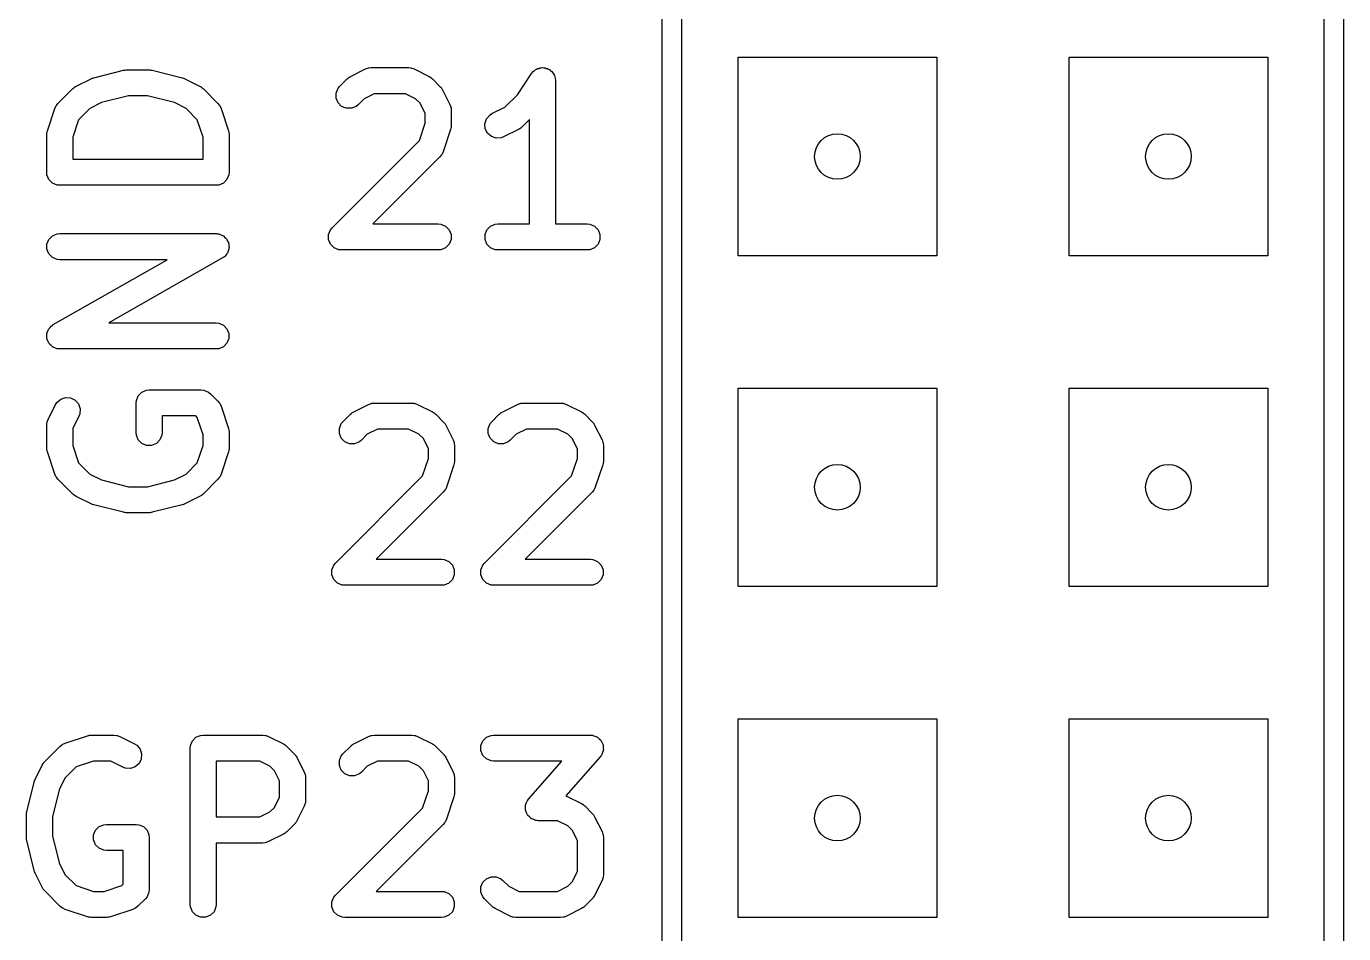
# Model space of a CAD drawing. Extents: x 0.28 to 2.12, y 0.23 to 2.15.
# Drawn here: x 1.7219 to 2.1199, y 1.4462 to 1.7204 of the extents above; entities that cross this region are included whole.
import ezdxf

# ---------------------------------------------------------------- set-up
doc = ezdxf.new("R2010")
doc.units = 0
doc.header["$MEASUREMENT"] = 0
doc.layers.add('BLACK', color=7, linetype='CONTINUOUS')

msp = doc.modelspace()

# ---------------------------------------------------------------- linework, layer by layer
at = {"layer": 'BLACK', "linetype": 'CONTINUOUS'}
for p, q in [((1.91398, 0.8311), (1.91398, 1.8311)), ((2.11988, 1.8311), (2.11988, 0.8311)), ((1.91988, 1.82815), (1.91988, 0.83406)), ((2.11398, 0.83406), (2.11398, 1.82815)), ((1.81983, 1.7053), (1.82433, 1.70755)), ((1.82433, 1.70755), (1.82505, 1.70782)), ((1.82505, 1.70782), (1.82519, 1.70783)), ((1.82519, 1.70783), (1.82532, 1.70789)), ((1.82532, 1.70789), (1.82609, 1.70796)), ((1.82609, 1.70796), (1.83734, 1.70796)), ((1.83734, 1.70796), (1.83811, 1.70789)), ((1.83811, 1.70789), (1.83824, 1.70783)), ((1.83824, 1.70783), (1.83838, 1.70782)), ((1.83838, 1.70782), (1.8391, 1.70755)), ((1.8391, 1.70755), (1.8436, 1.7053)), ((1.87565, 1.7073), (1.876, 1.70745)), ((1.876, 1.70745), (1.87632, 1.70766)), ((1.87632, 1.70766), (1.87671, 1.70774)), ((1.87671, 1.70774), (1.87707, 1.70789)), ((1.87707, 1.70789), (1.87745, 1.70789)), ((1.87745, 1.70789), (1.87783, 1.70796)), ((1.87783, 1.70796), (1.87821, 1.70789)), ((1.87821, 1.70789), (1.8786, 1.70789)), ((1.8786, 1.70789), (1.87896, 1.70774)), ((1.87896, 1.70774), (1.87934, 1.70766)), ((1.87934, 1.70766), (1.87966, 1.70745)), ((1.87966, 1.70745), (1.88002, 1.7073)), ((1.93693, 1.6511), (1.93693, 1.7111)), ((1.93693, 1.7111), (1.99693, 1.7111)), ((1.99693, 1.7111), (1.99693, 1.6511)), ((2.03693, 1.6511), (2.03693, 1.7111)), ((2.03693, 1.7111), (2.09693, 1.7111)), ((2.09693, 1.7111), (2.09693, 1.6511)), ((1.73699, 1.70236), (1.74149, 1.70461)), ((1.74149, 1.70461), (1.74154, 1.70463)), ((1.74154, 1.70463), (1.74156, 1.70465)), ((1.74156, 1.70465), (1.74189, 1.70477)), ((1.74189, 1.70477), (1.74221, 1.70489)), ((1.74221, 1.70489), (1.74223, 1.70489)), ((1.74223, 1.70489), (1.74229, 1.70491)), ((1.74229, 1.70491), (1.75129, 1.70716)), ((1.75129, 1.70716), (1.75142, 1.70718)), ((1.75142, 1.70718), (1.75148, 1.7072)), ((1.75148, 1.7072), (1.75177, 1.70723)), ((1.75177, 1.70723), (1.75205, 1.70727)), ((1.75205, 1.70727), (1.75211, 1.70726)), ((1.75211, 1.70726), (1.75225, 1.70728)), ((1.75225, 1.70728), (1.75899, 1.70728)), ((1.75899, 1.70728), (1.75913, 1.70726)), ((1.75913, 1.70726), (1.75919, 1.70727)), ((1.75919, 1.70727), (1.75947, 1.70723)), ((1.75947, 1.70723), (1.75976, 1.7072)), ((1.75976, 1.7072), (1.75982, 1.70718)), ((1.75982, 1.70718), (1.75995, 1.70716)), ((1.75995, 1.70716), (1.76895, 1.70491)), ((1.76895, 1.70491), (1.769, 1.70489)), ((1.769, 1.70489), (1.76903, 1.70489)), ((1.76903, 1.70489), (1.76935, 1.70477)), ((1.76935, 1.70477), (1.76967, 1.70465)), ((1.76967, 1.70465), (1.7697, 1.70463)), ((1.7697, 1.70463), (1.76975, 1.70461)), ((1.76975, 1.70461), (1.77425, 1.70236)), ((1.81656, 1.70231), (1.81881, 1.70456)), ((1.81881, 1.70456), (1.81911, 1.70481)), ((1.81911, 1.70481), (1.81918, 1.70489)), ((1.81918, 1.70489), (1.8193, 1.70496)), ((1.8193, 1.70496), (1.8194, 1.70505)), ((1.8194, 1.70505), (1.8195, 1.70509)), ((1.8195, 1.70509), (1.81983, 1.7053)), ((1.8436, 1.7053), (1.84393, 1.70509)), ((1.84393, 1.70509), (1.84403, 1.70505)), ((1.84403, 1.70505), (1.84413, 1.70496)), ((1.84413, 1.70496), (1.84425, 1.70489)), ((1.84425, 1.70489), (1.84432, 1.70481)), ((1.84432, 1.70481), (1.84462, 1.70456)), ((1.84462, 1.70456), (1.84687, 1.70231)), ((1.87028, 1.69978), (1.87456, 1.70621)), ((1.87456, 1.70622), (1.87505, 1.70681)), ((1.87456, 1.70621), (1.87456, 1.70622)), ((1.87456, 1.70621), (1.87456, 1.70621)), ((1.87456, 1.70621), (1.87456, 1.70621)), ((1.87505, 1.70681), (1.87537, 1.70702)), ((1.87537, 1.70702), (1.87565, 1.7073)), ((1.88002, 1.7073), (1.88029, 1.70703)), ((1.88029, 1.70703), (1.88062, 1.70681)), ((1.88062, 1.70681), (1.88083, 1.70649)), ((1.88083, 1.70649), (1.88111, 1.70621)), ((1.88111, 1.70621), (1.88126, 1.70586)), ((1.88126, 1.70586), (1.88147, 1.70554)), ((1.88147, 1.70554), (1.88155, 1.70515)), ((1.88155, 1.70515), (1.8817, 1.70479)), ((1.8817, 1.70479), (1.88177, 1.70403)), ((1.88177, 1.70403), (1.88177, 1.70403)), ((1.88177, 1.70403), (1.88177, 1.70403)), ((1.88177, 1.70403), (1.88177, 1.70403)), ((1.88177, 1.70403), (1.88177, 1.66072)), ((1.73146, 1.69713), (1.73596, 1.70163)), ((1.73596, 1.70163), (1.73626, 1.70187)), ((1.73626, 1.70187), (1.73633, 1.70195)), ((1.73633, 1.70195), (1.73645, 1.70203)), ((1.73645, 1.70203), (1.73656, 1.70211)), ((1.73656, 1.70211), (1.73666, 1.70215)), ((1.73666, 1.70215), (1.73699, 1.70236)), ((1.75273, 1.6994), (1.74462, 1.69738)), ((1.75851, 1.6994), (1.75273, 1.6994)), ((1.76662, 1.69738), (1.75851, 1.6994)), ((1.77425, 1.70236), (1.77458, 1.70215)), ((1.77458, 1.70215), (1.77468, 1.70211)), ((1.77468, 1.70211), (1.77479, 1.70203)), ((1.77479, 1.70203), (1.77491, 1.70195)), ((1.77491, 1.70195), (1.77497, 1.70187)), ((1.77497, 1.70187), (1.77528, 1.70163)), ((1.77528, 1.70163), (1.77978, 1.69713)), ((1.81548, 1.70029), (1.81607, 1.70171)), ((1.81548, 1.69876), (1.81548, 1.70029)), ((1.81607, 1.70171), (1.81656, 1.70231)), ((1.82702, 1.70009), (1.82392, 1.69854)), ((1.83641, 1.70009), (1.82702, 1.70009)), ((1.83951, 1.69854), (1.83641, 1.70009)), ((1.84687, 1.70231), (1.84712, 1.70201)), ((1.84712, 1.70201), (1.8472, 1.70194)), ((1.8472, 1.70194), (1.84727, 1.70182)), ((1.84727, 1.70182), (1.84736, 1.70171)), ((1.84736, 1.70171), (1.8474, 1.70162)), ((1.8474, 1.70162), (1.84761, 1.70129)), ((1.84761, 1.70129), (1.84986, 1.69679)), ((1.8665, 1.69601), (1.87028, 1.69978)), ((1.72826, 1.68884), (1.73051, 1.69559)), ((1.73051, 1.69559), (1.73083, 1.69629)), ((1.73083, 1.69629), (1.73092, 1.6964)), ((1.73092, 1.6964), (1.73097, 1.69653)), ((1.73097, 1.69653), (1.73146, 1.69713)), ((1.74108, 1.69561), (1.73769, 1.69222)), ((1.74462, 1.69738), (1.74108, 1.69561)), ((1.77016, 1.69561), (1.76662, 1.69738)), ((1.77355, 1.69222), (1.77016, 1.69561)), ((1.77978, 1.69713), (1.78027, 1.69653)), ((1.78027, 1.69653), (1.78032, 1.6964)), ((1.78032, 1.6964), (1.78041, 1.69629)), ((1.78041, 1.69629), (1.78073, 1.69559)), ((1.78073, 1.69559), (1.78298, 1.68884)), ((1.81607, 1.69734), (1.81548, 1.69876)), ((1.81715, 1.69625), (1.81607, 1.69734)), ((1.81857, 1.69567), (1.81715, 1.69625)), ((1.82011, 1.69567), (1.81857, 1.69567)), ((1.82153, 1.69625), (1.82011, 1.69567)), ((1.82213, 1.69674), (1.82153, 1.69625)), ((1.82392, 1.69854), (1.82213, 1.69674)), ((1.84085, 1.69719), (1.83951, 1.69854)), ((1.8424, 1.6941), (1.84085, 1.69719)), ((1.84986, 1.69679), (1.85014, 1.69607)), ((1.85014, 1.69607), (1.85015, 1.69593)), ((1.85015, 1.69593), (1.8502, 1.6958)), ((1.8502, 1.6958), (1.85028, 1.69503)), ((1.86258, 1.69405), (1.8665, 1.69601)), ((1.73769, 1.69222), (1.73593, 1.68695)), ((1.7753, 1.68695), (1.77355, 1.69222)), ((1.8424, 1.69117), (1.8424, 1.6941)), ((1.85028, 1.69503), (1.85028, 1.69053)), ((1.86043, 1.69102), (1.86092, 1.69248)), ((1.86092, 1.69248), (1.86192, 1.69364)), ((1.86192, 1.69364), (1.86258, 1.69405)), ((1.8739, 1.69227), (1.87162, 1.68999)), ((1.8739, 1.66072), (1.8739, 1.69227)), ((1.72806, 1.68759), (1.7281, 1.68798)), ((1.72806, 1.67634), (1.72806, 1.68759)), ((1.72809, 1.68808), (1.72812, 1.68822)), ((1.7281, 1.68798), (1.72809, 1.68808)), ((1.72812, 1.68822), (1.72814, 1.68836)), ((1.72814, 1.68836), (1.72818, 1.68846)), ((1.72818, 1.68846), (1.72826, 1.68884)), ((1.78298, 1.68884), (1.78306, 1.68846)), ((1.78306, 1.68846), (1.7831, 1.68836)), ((1.7831, 1.68836), (1.78312, 1.68822)), ((1.78312, 1.68822), (1.78315, 1.68808)), ((1.78315, 1.68808), (1.78314, 1.68798)), ((1.78314, 1.68798), (1.78318, 1.68759)), ((1.78318, 1.68759), (1.78318, 1.67634)), ((1.84065, 1.68591), (1.8424, 1.69117)), ((1.85007, 1.68928), (1.84782, 1.68253)), ((1.85016, 1.68966), (1.85007, 1.68928)), ((1.8502, 1.68976), (1.85016, 1.68966)), ((1.85021, 1.6899), (1.8502, 1.68976)), ((1.85024, 1.69004), (1.85021, 1.6899)), ((1.85028, 1.69053), (1.85024, 1.69014)), ((1.85024, 1.69014), (1.85024, 1.69004)), ((1.86054, 1.68949), (1.86043, 1.69102)), ((1.86123, 1.68811), (1.86054, 1.68949)), ((1.86239, 1.68711), (1.86123, 1.68811)), ((1.8706, 1.68926), (1.8661, 1.68701)), ((1.87093, 1.68946), (1.8706, 1.68926)), ((1.87102, 1.6895), (1.87093, 1.68946)), ((1.87113, 1.68959), (1.87102, 1.6895)), ((1.87125, 1.68967), (1.87113, 1.68959)), ((1.87132, 1.68975), (1.87125, 1.68967)), ((1.87162, 1.68999), (1.87132, 1.68975)), ((1.73593, 1.68695), (1.73593, 1.68028)), ((1.7753, 1.68028), (1.7753, 1.68695)), ((1.81431, 1.65957), (1.84065, 1.68591)), ((1.86384, 1.68662), (1.86239, 1.68711)), ((1.86538, 1.68673), (1.86384, 1.68662)), ((1.8661, 1.68701), (1.86538, 1.68673)), ((1.73593, 1.68028), (1.7753, 1.68028)), ((1.84687, 1.68099), (1.8266, 1.66072)), ((1.84736, 1.68159), (1.84687, 1.68099)), ((1.84742, 1.68172), (1.84736, 1.68159)), ((1.84751, 1.68183), (1.84742, 1.68172)), ((1.84782, 1.68253), (1.84751, 1.68183)), ((1.72814, 1.67558), (1.72806, 1.67634)), ((1.72872, 1.67416), (1.72814, 1.67558)), ((1.7831, 1.67558), (1.78252, 1.67416)), ((1.78318, 1.67634), (1.7831, 1.67558)), ((1.72981, 1.67307), (1.72872, 1.67416)), ((1.73123, 1.67248), (1.72981, 1.67307)), ((1.732, 1.67241), (1.73123, 1.67248)), ((1.77924, 1.67241), (1.732, 1.67241)), ((1.78001, 1.67248), (1.77924, 1.67241)), ((1.78143, 1.67307), (1.78001, 1.67248)), ((1.78252, 1.67416), (1.78143, 1.67307)), ((1.8266, 1.66072), (1.84634, 1.66072)), ((1.84634, 1.66072), (1.84711, 1.66064)), ((1.84711, 1.66064), (1.84853, 1.66006)), ((1.84853, 1.66006), (1.84961, 1.65897)), ((1.86106, 1.65897), (1.86215, 1.66006)), ((1.86215, 1.66006), (1.86357, 1.66064)), ((1.86357, 1.66064), (1.86434, 1.66072)), ((1.86434, 1.66072), (1.8739, 1.66072)), ((1.88177, 1.66072), (1.89133, 1.66072)), ((1.89133, 1.66072), (1.8921, 1.66064)), ((1.8921, 1.66064), (1.89352, 1.66006)), ((1.89352, 1.66006), (1.89461, 1.65897)), ((1.72814, 1.65461), (1.72872, 1.65603)), ((1.72872, 1.65603), (1.72981, 1.65712)), ((1.72981, 1.65712), (1.73123, 1.65771)), ((1.73123, 1.65771), (1.732, 1.65778)), ((1.732, 1.65778), (1.77924, 1.65778)), ((1.77924, 1.65778), (1.77944, 1.65776)), ((1.77944, 1.65776), (1.77952, 1.65777)), ((1.77952, 1.65777), (1.77962, 1.65775)), ((1.77962, 1.65775), (1.78001, 1.65771)), ((1.78001, 1.65771), (1.78049, 1.65751)), ((1.78049, 1.65751), (1.781, 1.65737)), ((1.781, 1.65737), (1.7812, 1.65722)), ((1.7812, 1.65722), (1.78143, 1.65712)), ((1.78143, 1.65712), (1.7818, 1.65675)), ((1.7818, 1.65675), (1.78221, 1.65643)), ((1.78221, 1.65643), (1.78234, 1.65621)), ((1.78234, 1.65621), (1.78252, 1.65603)), ((1.78252, 1.65603), (1.78272, 1.65555)), ((1.81323, 1.65755), (1.81382, 1.65897)), ((1.81323, 1.65601), (1.81323, 1.65755)), ((1.81382, 1.65459), (1.81323, 1.65601)), ((1.81382, 1.65897), (1.81431, 1.65957)), ((1.84961, 1.65897), (1.8502, 1.65755)), ((1.8502, 1.65601), (1.84961, 1.65459)), ((1.8502, 1.65755), (1.8502, 1.65601)), ((1.86047, 1.65755), (1.86106, 1.65897)), ((1.86047, 1.65601), (1.86047, 1.65755)), ((1.86106, 1.65459), (1.86047, 1.65601)), ((1.89461, 1.65897), (1.89519, 1.65755)), ((1.89519, 1.65601), (1.89461, 1.65459)), ((1.89519, 1.65755), (1.89519, 1.65601)), ((1.72814, 1.65308), (1.72814, 1.65461)), ((1.72872, 1.65166), (1.72814, 1.65308)), ((1.72981, 1.65057), (1.72872, 1.65166)), ((1.78252, 1.65166), (1.78214, 1.65129)), ((1.78261, 1.65189), (1.78252, 1.65166)), ((1.78276, 1.65209), (1.78261, 1.65189)), ((1.78272, 1.65555), (1.78298, 1.6551)), ((1.7829, 1.65259), (1.78276, 1.65209)), ((1.7831, 1.65308), (1.7829, 1.65259)), ((1.78298, 1.6551), (1.78301, 1.65485)), ((1.78301, 1.65485), (1.7831, 1.65461)), ((1.7831, 1.65461), (1.7831, 1.65409)), ((1.7831, 1.65409), (1.78317, 1.65357)), ((1.78317, 1.65357), (1.7831, 1.65333)), ((1.7831, 1.65333), (1.7831, 1.65308)), ((1.8149, 1.65351), (1.81382, 1.65459)), ((1.81632, 1.65292), (1.8149, 1.65351)), ((1.81709, 1.65284), (1.81632, 1.65292)), ((1.84634, 1.65284), (1.81709, 1.65284)), ((1.84711, 1.65292), (1.84634, 1.65284)), ((1.84853, 1.65351), (1.84711, 1.65292)), ((1.84961, 1.65459), (1.84853, 1.65351)), ((1.86215, 1.65351), (1.86106, 1.65459)), ((1.86357, 1.65292), (1.86215, 1.65351)), ((1.86434, 1.65284), (1.86357, 1.65292)), ((1.89133, 1.65284), (1.86434, 1.65284)), ((1.8921, 1.65292), (1.89133, 1.65284)), ((1.89352, 1.65351), (1.8921, 1.65292)), ((1.89461, 1.65459), (1.89352, 1.65351)), ((1.73123, 1.64999), (1.72981, 1.65057)), ((1.73004, 1.63027), (1.76442, 1.64991)), ((1.732, 1.64991), (1.73123, 1.64999)), ((1.76442, 1.64991), (1.732, 1.64991)), ((1.7812, 1.65043), (1.74682, 1.63079)), ((1.78136, 1.65054), (1.7812, 1.65043)), ((1.78143, 1.65057), (1.78136, 1.65054)), ((1.7815, 1.65065), (1.78143, 1.65057)), ((1.78182, 1.65088), (1.7815, 1.65065)), ((1.78214, 1.65129), (1.78182, 1.65088)), ((1.99693, 1.6511), (1.93693, 1.6511)), ((2.09693, 1.6511), (2.03693, 1.6511)), ((1.72814, 1.62762), (1.72834, 1.6281)), ((1.72834, 1.6281), (1.72847, 1.62861)), ((1.72847, 1.62861), (1.72863, 1.62881)), ((1.72863, 1.62881), (1.72872, 1.62904)), ((1.72872, 1.62904), (1.72909, 1.62941)), ((1.72909, 1.62941), (1.72942, 1.62982)), ((1.72942, 1.62982), (1.72974, 1.63005)), ((1.72974, 1.63005), (1.72981, 1.63012)), ((1.72981, 1.63012), (1.72988, 1.63015)), ((1.72988, 1.63015), (1.73004, 1.63027)), ((1.74682, 1.63079), (1.77924, 1.63079)), ((1.77924, 1.63079), (1.78001, 1.63071)), ((1.78001, 1.63071), (1.78143, 1.63012)), ((1.78143, 1.63012), (1.78252, 1.62904)), ((1.78252, 1.62904), (1.7831, 1.62762)), ((1.72807, 1.62713), (1.72814, 1.62737)), ((1.72814, 1.62661), (1.72807, 1.62713)), ((1.72814, 1.62737), (1.72814, 1.62762)), ((1.72814, 1.62608), (1.72814, 1.62661)), ((1.72823, 1.62585), (1.72814, 1.62608)), ((1.72826, 1.6256), (1.72823, 1.62585)), ((1.72852, 1.62515), (1.72826, 1.6256)), ((1.72872, 1.62466), (1.72852, 1.62515)), ((1.7289, 1.62449), (1.72872, 1.62466)), ((1.72903, 1.62427), (1.7289, 1.62449)), ((1.72944, 1.62395), (1.72903, 1.62427)), ((1.72981, 1.62358), (1.72944, 1.62395)), ((1.78252, 1.62466), (1.78143, 1.62358)), ((1.7831, 1.62608), (1.78252, 1.62466)), ((1.7831, 1.62762), (1.7831, 1.62608)), ((1.73004, 1.62348), (1.72981, 1.62358)), ((1.73024, 1.62333), (1.73004, 1.62348)), ((1.73075, 1.62319), (1.73024, 1.62333)), ((1.73123, 1.62299), (1.73075, 1.62319)), ((1.73162, 1.62295), (1.73123, 1.62299)), ((1.73172, 1.62292), (1.73162, 1.62295)), ((1.7318, 1.62293), (1.73172, 1.62292)), ((1.732, 1.62291), (1.7318, 1.62293)), ((1.77924, 1.62291), (1.732, 1.62291)), ((1.78001, 1.62299), (1.77924, 1.62291)), ((1.78143, 1.62358), (1.78001, 1.62299)), ((1.7323, 1.60777), (1.73376, 1.60826)), ((1.73376, 1.60826), (1.73529, 1.60815)), ((1.73529, 1.60815), (1.73666, 1.60746)), ((1.75513, 1.60737), (1.75572, 1.60879)), ((1.75572, 1.60879), (1.75681, 1.60988)), ((1.75681, 1.60988), (1.75823, 1.61046)), ((1.75823, 1.61046), (1.75899, 1.61054)), ((1.75899, 1.61054), (1.77474, 1.61054)), ((1.77474, 1.61054), (1.77551, 1.61046)), ((1.77551, 1.61046), (1.77693, 1.60988)), ((1.77693, 1.60988), (1.77753, 1.60939)), ((1.77753, 1.60939), (1.77978, 1.60714)), ((1.93693, 1.5511), (1.93693, 1.6111)), ((1.93693, 1.6111), (1.99693, 1.6111)), ((1.99693, 1.6111), (1.99693, 1.5511)), ((2.03693, 1.5511), (2.03693, 1.6111)), ((2.03693, 1.6111), (2.09693, 1.6111)), ((2.09693, 1.6111), (2.09693, 1.5511)), ((1.72848, 1.60161), (1.73073, 1.60611)), ((1.73073, 1.60611), (1.73114, 1.60677)), ((1.73114, 1.60677), (1.7323, 1.60777)), ((1.73666, 1.60746), (1.73767, 1.6063)), ((1.73767, 1.6063), (1.73815, 1.60485)), ((1.73815, 1.60485), (1.73804, 1.60331)), ((1.75506, 1.6066), (1.75513, 1.60737)), ((1.75506, 1.5976), (1.75506, 1.6066)), ((1.77978, 1.60714), (1.78027, 1.60654)), ((1.78027, 1.60654), (1.78032, 1.60641)), ((1.78032, 1.60641), (1.78041, 1.6063)), ((1.78041, 1.6063), (1.78073, 1.6056)), ((1.78073, 1.6056), (1.78298, 1.59885)), ((1.82048, 1.60371), (1.82081, 1.60392)), ((1.82081, 1.60392), (1.82531, 1.60617)), ((1.82531, 1.60617), (1.82604, 1.60645)), ((1.82604, 1.60645), (1.82618, 1.60646)), ((1.82618, 1.60646), (1.82631, 1.60651)), ((1.82631, 1.60651), (1.82708, 1.60658)), ((1.82708, 1.60658), (1.83832, 1.60658)), ((1.83832, 1.60658), (1.83909, 1.60651)), ((1.83909, 1.60651), (1.83922, 1.60646)), ((1.83922, 1.60646), (1.83936, 1.60645)), ((1.83936, 1.60645), (1.84008, 1.60617)), ((1.84008, 1.60617), (1.84458, 1.60392)), ((1.84458, 1.60392), (1.84491, 1.60371)), ((1.86548, 1.60371), (1.86581, 1.60392)), ((1.86581, 1.60392), (1.87031, 1.60617)), ((1.87031, 1.60617), (1.87103, 1.60645)), ((1.87103, 1.60645), (1.87117, 1.60646)), ((1.87117, 1.60646), (1.8713, 1.60651)), ((1.8713, 1.60651), (1.87207, 1.60658)), ((1.87207, 1.60658), (1.88332, 1.60658)), ((1.88332, 1.60658), (1.88409, 1.60651)), ((1.88409, 1.60651), (1.88422, 1.60646)), ((1.88422, 1.60646), (1.88436, 1.60645)), ((1.88436, 1.60645), (1.88508, 1.60617)), ((1.88508, 1.60617), (1.88958, 1.60392)), ((1.88958, 1.60392), (1.88991, 1.60371)), ((1.72806, 1.59985), (1.72814, 1.60062)), ((1.72814, 1.60062), (1.72819, 1.60075)), ((1.72819, 1.60075), (1.7282, 1.60089)), ((1.7282, 1.60089), (1.72848, 1.60161)), ((1.73777, 1.60259), (1.73593, 1.59892)), ((1.73804, 1.60331), (1.73777, 1.60259)), ((1.77311, 1.60267), (1.76293, 1.60267)), ((1.76293, 1.60267), (1.76293, 1.5976)), ((1.77355, 1.60223), (1.77311, 1.60267)), ((1.7753, 1.59696), (1.77355, 1.60223)), ((1.81646, 1.59892), (1.81705, 1.60034)), ((1.81705, 1.60034), (1.81754, 1.60093)), ((1.81754, 1.60093), (1.81979, 1.60318)), ((1.81979, 1.60318), (1.82009, 1.60343)), ((1.82009, 1.60343), (1.82016, 1.60351)), ((1.82016, 1.60351), (1.82028, 1.60358)), ((1.82028, 1.60358), (1.82039, 1.60367)), ((1.82039, 1.60367), (1.82048, 1.60371)), ((1.84491, 1.60371), (1.84501, 1.60367)), ((1.84501, 1.60367), (1.84512, 1.60358)), ((1.84512, 1.60358), (1.84524, 1.60351)), ((1.84524, 1.60351), (1.84531, 1.60343)), ((1.84531, 1.60343), (1.84561, 1.60318)), ((1.84561, 1.60318), (1.84786, 1.60093)), ((1.84786, 1.60093), (1.8481, 1.60063)), ((1.8481, 1.60063), (1.84818, 1.60056)), ((1.84818, 1.60056), (1.84826, 1.60044)), ((1.84826, 1.60044), (1.84835, 1.60034)), ((1.84835, 1.60034), (1.84839, 1.60024)), ((1.84839, 1.60024), (1.84859, 1.59991)), ((1.84859, 1.59991), (1.85084, 1.59541)), ((1.86146, 1.59892), (1.86205, 1.60034)), ((1.86205, 1.60034), (1.86254, 1.60093)), ((1.86254, 1.60093), (1.86479, 1.60318)), ((1.86479, 1.60318), (1.86509, 1.60343)), ((1.86509, 1.60343), (1.86516, 1.60351)), ((1.86516, 1.60351), (1.86527, 1.60358)), ((1.86527, 1.60358), (1.86538, 1.60367)), ((1.86538, 1.60367), (1.86548, 1.60371)), ((1.88991, 1.60371), (1.89, 1.60367)), ((1.89, 1.60367), (1.89011, 1.60358)), ((1.89011, 1.60358), (1.89023, 1.60351)), ((1.89023, 1.60351), (1.8903, 1.60343)), ((1.8903, 1.60343), (1.8906, 1.60318)), ((1.8906, 1.60318), (1.89285, 1.60093)), ((1.89285, 1.60093), (1.8931, 1.60063)), ((1.8931, 1.60063), (1.89318, 1.60056)), ((1.89318, 1.60056), (1.89325, 1.60044)), ((1.89325, 1.60044), (1.89334, 1.60034)), ((1.89334, 1.60034), (1.89338, 1.60024)), ((1.89338, 1.60024), (1.89359, 1.59991)), ((1.89359, 1.59991), (1.89584, 1.59541)), ((1.72806, 1.5931), (1.72806, 1.59985)), ((1.73593, 1.59892), (1.73593, 1.59374)), ((1.75513, 1.59684), (1.75506, 1.5976)), ((1.75572, 1.59542), (1.75513, 1.59684)), ((1.76286, 1.59684), (1.76227, 1.59542)), ((1.76293, 1.5976), (1.76286, 1.59684)), ((1.7753, 1.59374), (1.7753, 1.59696)), ((1.78298, 1.59885), (1.78306, 1.59847)), ((1.78306, 1.59847), (1.7831, 1.59837)), ((1.7831, 1.59837), (1.78312, 1.59823)), ((1.78312, 1.59823), (1.78315, 1.5981)), ((1.78315, 1.5981), (1.78314, 1.59799)), ((1.78314, 1.59799), (1.78318, 1.5976)), ((1.78318, 1.5976), (1.78318, 1.5931)), ((1.81646, 1.59738), (1.81646, 1.59892)), ((1.81705, 1.59596), (1.81646, 1.59738)), ((1.81814, 1.59488), (1.81705, 1.59596)), ((1.82491, 1.59716), (1.82311, 1.59536)), ((1.828, 1.59871), (1.82491, 1.59716)), ((1.83739, 1.59871), (1.828, 1.59871)), ((1.84049, 1.59716), (1.83739, 1.59871)), ((1.84184, 1.59582), (1.84049, 1.59716)), ((1.86146, 1.59738), (1.86146, 1.59892)), ((1.86205, 1.59596), (1.86146, 1.59738)), ((1.86313, 1.59488), (1.86205, 1.59596)), ((1.8699, 1.59716), (1.8681, 1.59536)), ((1.873, 1.59871), (1.8699, 1.59716)), ((1.88239, 1.59871), (1.873, 1.59871)), ((1.88549, 1.59716), (1.88239, 1.59871)), ((1.88683, 1.59582), (1.88549, 1.59716)), ((1.7281, 1.59272), (1.72806, 1.5931)), ((1.72809, 1.59261), (1.7281, 1.59272)), ((1.72812, 1.59248), (1.72809, 1.59261)), ((1.72814, 1.59234), (1.72812, 1.59248)), ((1.72818, 1.59224), (1.72814, 1.59234)), ((1.72826, 1.59186), (1.72818, 1.59224)), ((1.73593, 1.59374), (1.73769, 1.58848)), ((1.75681, 1.59433), (1.75572, 1.59542)), ((1.75823, 1.59374), (1.75681, 1.59433)), ((1.75976, 1.59374), (1.75823, 1.59374)), ((1.76118, 1.59433), (1.75976, 1.59374)), ((1.76227, 1.59542), (1.76118, 1.59433)), ((1.77355, 1.58848), (1.7753, 1.59374)), ((1.78306, 1.59224), (1.78298, 1.59186)), ((1.7831, 1.59234), (1.78306, 1.59224)), ((1.78312, 1.59248), (1.7831, 1.59234)), ((1.78315, 1.59261), (1.78312, 1.59248)), ((1.78318, 1.5931), (1.78314, 1.59272)), ((1.78314, 1.59272), (1.78315, 1.59261)), ((1.81956, 1.59429), (1.81814, 1.59488)), ((1.82109, 1.59429), (1.81956, 1.59429)), ((1.82251, 1.59488), (1.82109, 1.59429)), ((1.82311, 1.59536), (1.82251, 1.59488)), ((1.84339, 1.59272), (1.84184, 1.59582)), ((1.84339, 1.58979), (1.84339, 1.59272)), ((1.85084, 1.59541), (1.85112, 1.59469)), ((1.85112, 1.59469), (1.85113, 1.59455)), ((1.85113, 1.59455), (1.85118, 1.59442)), ((1.85118, 1.59442), (1.85126, 1.59365)), ((1.85126, 1.59365), (1.85126, 1.58915)), ((1.86455, 1.59429), (1.86313, 1.59488)), ((1.86609, 1.59429), (1.86455, 1.59429)), ((1.86751, 1.59488), (1.86609, 1.59429)), ((1.8681, 1.59536), (1.86751, 1.59488)), ((1.88838, 1.59272), (1.88683, 1.59582)), ((1.88838, 1.58979), (1.88838, 1.59272)), ((1.89584, 1.59541), (1.89611, 1.59469)), ((1.89611, 1.59469), (1.89612, 1.59455)), ((1.89612, 1.59455), (1.89618, 1.59442)), ((1.89618, 1.59442), (1.89625, 1.59365)), ((1.89625, 1.59365), (1.89625, 1.58915)), ((1.73051, 1.58511), (1.72826, 1.59186)), ((1.73769, 1.58848), (1.74108, 1.58509)), ((1.77016, 1.58509), (1.77355, 1.58848)), ((1.78298, 1.59186), (1.78073, 1.58511)), ((1.84163, 1.58453), (1.84339, 1.58979)), ((1.85114, 1.58829), (1.85106, 1.5879)), ((1.85118, 1.58838), (1.85114, 1.58829)), ((1.8512, 1.58852), (1.85118, 1.58838)), ((1.85123, 1.58866), (1.8512, 1.58852)), ((1.85126, 1.58915), (1.85122, 1.58876)), ((1.85122, 1.58876), (1.85123, 1.58866)), ((1.88663, 1.58453), (1.88838, 1.58979)), ((1.89614, 1.58829), (1.89605, 1.5879)), ((1.89618, 1.58838), (1.89614, 1.58829)), ((1.89619, 1.58852), (1.89618, 1.58838)), ((1.89622, 1.58866), (1.89619, 1.58852)), ((1.89625, 1.58915), (1.89622, 1.58876)), ((1.89622, 1.58876), (1.89622, 1.58866)), ((1.73083, 1.58441), (1.73051, 1.58511)), ((1.73092, 1.5843), (1.73083, 1.58441)), ((1.73097, 1.58417), (1.73092, 1.5843)), ((1.73146, 1.58357), (1.73097, 1.58417)), ((1.74108, 1.58509), (1.74462, 1.58332)), ((1.76662, 1.58332), (1.77016, 1.58509)), ((1.78027, 1.58417), (1.77978, 1.58357)), ((1.78032, 1.5843), (1.78027, 1.58417)), ((1.78041, 1.58441), (1.78032, 1.5843)), ((1.78073, 1.58511), (1.78041, 1.58441)), ((1.81529, 1.55819), (1.84163, 1.58453)), ((1.85106, 1.5879), (1.84881, 1.58116)), ((1.86029, 1.55819), (1.88663, 1.58453)), ((1.89605, 1.5879), (1.8938, 1.58116)), ((1.73596, 1.57907), (1.73146, 1.58357)), ((1.74462, 1.58332), (1.75273, 1.58129)), ((1.75273, 1.58129), (1.75851, 1.58129)), ((1.75851, 1.58129), (1.76662, 1.58332)), ((1.77978, 1.58357), (1.77528, 1.57907)), ((1.84835, 1.58021), (1.84786, 1.57962)), ((1.8484, 1.58034), (1.84835, 1.58021)), ((1.84849, 1.58045), (1.8484, 1.58034)), ((1.84881, 1.58116), (1.84849, 1.58045)), ((1.89334, 1.58021), (1.89285, 1.57962)), ((1.89339, 1.58034), (1.89334, 1.58021)), ((1.89349, 1.58045), (1.89339, 1.58034)), ((1.8938, 1.58116), (1.89349, 1.58045)), ((1.73626, 1.57882), (1.73596, 1.57907)), ((1.73633, 1.57875), (1.73626, 1.57882)), ((1.73645, 1.57867), (1.73633, 1.57875)), ((1.73656, 1.57858), (1.73645, 1.57867)), ((1.73666, 1.57854), (1.73656, 1.57858)), ((1.73699, 1.57833), (1.73666, 1.57854)), ((1.74149, 1.57608), (1.73699, 1.57833)), ((1.74154, 1.57606), (1.74149, 1.57608)), ((1.74156, 1.57605), (1.74154, 1.57606)), ((1.74189, 1.57593), (1.74156, 1.57605)), ((1.76967, 1.57605), (1.76935, 1.57593)), ((1.7697, 1.57606), (1.76967, 1.57605)), ((1.76975, 1.57608), (1.7697, 1.57606)), ((1.77425, 1.57833), (1.76975, 1.57608)), ((1.77458, 1.57854), (1.77425, 1.57833)), ((1.77468, 1.57858), (1.77458, 1.57854)), ((1.77479, 1.57867), (1.77468, 1.57858)), ((1.77491, 1.57875), (1.77479, 1.57867)), ((1.77497, 1.57882), (1.77491, 1.57875)), ((1.77528, 1.57907), (1.77497, 1.57882)), ((1.84786, 1.57962), (1.82758, 1.55934)), ((1.89285, 1.57962), (1.87258, 1.55934)), ((1.74221, 1.57581), (1.74189, 1.57593)), ((1.74223, 1.57581), (1.74221, 1.57581)), ((1.74229, 1.57579), (1.74223, 1.57581)), ((1.75129, 1.57354), (1.74229, 1.57579)), ((1.75142, 1.57352), (1.75129, 1.57354)), ((1.75148, 1.57349), (1.75142, 1.57352)), ((1.75177, 1.57347), (1.75148, 1.57349)), ((1.75205, 1.57342), (1.75177, 1.57347)), ((1.75211, 1.57343), (1.75205, 1.57342)), ((1.75225, 1.57342), (1.75211, 1.57343)), ((1.75899, 1.57342), (1.75225, 1.57342)), ((1.75913, 1.57343), (1.75899, 1.57342)), ((1.75919, 1.57342), (1.75913, 1.57343)), ((1.75947, 1.57347), (1.75919, 1.57342)), ((1.75976, 1.57349), (1.75947, 1.57347)), ((1.75982, 1.57352), (1.75976, 1.57349)), ((1.75995, 1.57354), (1.75982, 1.57352)), ((1.76895, 1.57579), (1.75995, 1.57354)), ((1.769, 1.57581), (1.76895, 1.57579)), ((1.76903, 1.57581), (1.769, 1.57581)), ((1.76935, 1.57593), (1.76903, 1.57581)), ((1.81421, 1.55617), (1.8148, 1.55759)), ((1.81421, 1.55464), (1.81421, 1.55617)), ((1.8148, 1.55759), (1.81529, 1.55819)), ((1.82758, 1.55934), (1.84732, 1.55934)), ((1.84732, 1.55934), (1.84809, 1.55927)), ((1.84809, 1.55927), (1.84951, 1.55868)), ((1.84951, 1.55868), (1.8506, 1.55759)), ((1.8506, 1.55759), (1.85118, 1.55617)), ((1.85118, 1.55617), (1.85118, 1.55464)), ((1.85921, 1.55617), (1.8598, 1.55759)), ((1.85921, 1.55464), (1.85921, 1.55617)), ((1.8598, 1.55759), (1.86029, 1.55819)), ((1.87258, 1.55934), (1.89232, 1.55934)), ((1.89232, 1.55934), (1.89308, 1.55927)), ((1.89308, 1.55927), (1.8945, 1.55868)), ((1.8945, 1.55868), (1.89559, 1.55759)), ((1.89559, 1.55759), (1.89618, 1.55617)), ((1.89618, 1.55617), (1.89618, 1.55464)), ((1.8148, 1.55322), (1.81421, 1.55464)), ((1.81589, 1.55213), (1.8148, 1.55322)), ((1.81731, 1.55154), (1.81589, 1.55213)), ((1.84951, 1.55213), (1.84809, 1.55154)), ((1.8506, 1.55322), (1.84951, 1.55213)), ((1.85118, 1.55464), (1.8506, 1.55322)), ((1.8598, 1.55322), (1.85921, 1.55464)), ((1.86088, 1.55213), (1.8598, 1.55322)), ((1.8623, 1.55154), (1.86088, 1.55213)), ((1.8945, 1.55213), (1.89308, 1.55154)), ((1.89559, 1.55322), (1.8945, 1.55213)), ((1.89618, 1.55464), (1.89559, 1.55322)), ((1.81808, 1.55147), (1.81731, 1.55154)), ((1.84732, 1.55147), (1.81808, 1.55147)), ((1.84809, 1.55154), (1.84732, 1.55147)), ((1.86307, 1.55147), (1.8623, 1.55154)), ((1.89232, 1.55147), (1.86307, 1.55147)), ((1.89308, 1.55154), (1.89232, 1.55147)), ((1.99693, 1.5511), (1.93693, 1.5511)), ((2.09693, 1.5511), (2.03693, 1.5511)), ((1.93693, 1.4511), (1.93693, 1.5111)), ((1.93693, 1.5111), (1.99693, 1.5111)), ((1.99693, 1.5111), (1.99693, 1.4511)), ((2.03693, 1.4511), (2.03693, 1.5111)), ((2.03693, 1.5111), (2.09693, 1.5111)), ((2.09693, 1.5111), (2.09693, 1.4511)), ((1.73359, 1.50374), (1.74034, 1.50599)), ((1.74034, 1.50599), (1.74072, 1.50608)), ((1.74072, 1.50608), (1.74082, 1.50612)), ((1.74082, 1.50612), (1.74096, 1.50613)), ((1.74096, 1.50613), (1.74109, 1.50616)), ((1.74109, 1.50616), (1.7412, 1.50615)), ((1.7412, 1.50615), (1.74159, 1.50619)), ((1.74159, 1.50619), (1.74833, 1.50619)), ((1.74833, 1.50619), (1.7491, 1.50612)), ((1.7491, 1.50612), (1.74923, 1.50606)), ((1.74923, 1.50606), (1.74937, 1.50605)), ((1.74937, 1.50605), (1.7501, 1.50578)), ((1.7501, 1.50578), (1.7546, 1.50353)), ((1.77147, 1.50302), (1.77206, 1.50444)), ((1.77206, 1.50444), (1.77314, 1.50553)), ((1.77314, 1.50553), (1.77456, 1.50612)), ((1.77456, 1.50612), (1.77533, 1.50619)), ((1.77533, 1.50619), (1.79333, 1.50619)), ((1.79333, 1.50619), (1.7941, 1.50612)), ((1.7941, 1.50612), (1.79423, 1.50606)), ((1.79423, 1.50606), (1.79437, 1.50605)), ((1.79437, 1.50605), (1.79509, 1.50578)), ((1.79509, 1.50578), (1.79959, 1.50353)), ((1.82081, 1.50353), (1.82531, 1.50578)), ((1.82531, 1.50578), (1.82604, 1.50605)), ((1.82604, 1.50605), (1.82618, 1.50606)), ((1.82618, 1.50606), (1.82631, 1.50612)), ((1.82631, 1.50612), (1.82708, 1.50619)), ((1.82708, 1.50619), (1.83832, 1.50619)), ((1.83832, 1.50619), (1.83909, 1.50612)), ((1.83909, 1.50612), (1.83922, 1.50606)), ((1.83922, 1.50606), (1.83936, 1.50605)), ((1.83936, 1.50605), (1.84008, 1.50578)), ((1.84008, 1.50578), (1.84458, 1.50353)), ((1.85921, 1.50302), (1.8598, 1.50444)), ((1.8598, 1.50444), (1.86088, 1.50553)), ((1.86088, 1.50553), (1.8623, 1.50612)), ((1.8623, 1.50612), (1.86307, 1.50619)), ((1.86307, 1.50619), (1.89232, 1.50619)), ((1.89232, 1.50619), (1.89272, 1.50615)), ((1.89272, 1.50615), (1.89283, 1.50616)), ((1.89283, 1.50616), (1.8929, 1.50613)), ((1.8929, 1.50613), (1.89308, 1.50612)), ((1.89308, 1.50612), (1.89368, 1.50587)), ((1.89368, 1.50587), (1.89428, 1.50567)), ((1.89428, 1.50567), (1.89438, 1.50558)), ((1.89438, 1.50558), (1.8945, 1.50553)), ((1.8945, 1.50553), (1.89496, 1.50508)), ((1.89496, 1.50508), (1.89544, 1.50465)), ((1.89544, 1.50465), (1.8955, 1.50454)), ((1.8955, 1.50454), (1.89559, 1.50444)), ((1.89559, 1.50444), (1.89584, 1.50385)), ((1.72755, 1.49829), (1.73205, 1.50279)), ((1.73205, 1.50279), (1.73265, 1.50328)), ((1.73265, 1.50328), (1.73278, 1.50333)), ((1.73278, 1.50333), (1.73289, 1.50342)), ((1.73289, 1.50342), (1.73359, 1.50374)), ((1.7546, 1.50353), (1.75525, 1.50311)), ((1.75525, 1.50311), (1.75625, 1.50195)), ((1.75625, 1.50195), (1.75674, 1.5005)), ((1.75674, 1.5005), (1.75663, 1.49896)), ((1.77139, 1.50225), (1.77147, 1.50302)), ((1.77139, 1.45501), (1.77139, 1.50225)), ((1.79959, 1.50353), (1.79992, 1.50332)), ((1.79992, 1.50332), (1.80002, 1.50328)), ((1.80002, 1.50328), (1.80012, 1.50319)), ((1.80012, 1.50319), (1.80024, 1.50311)), ((1.80024, 1.50311), (1.80031, 1.50304)), ((1.80031, 1.50304), (1.80061, 1.50279)), ((1.80061, 1.50279), (1.80286, 1.50054)), ((1.80286, 1.50054), (1.80311, 1.50024)), ((1.81705, 1.49994), (1.81754, 1.50054)), ((1.81754, 1.50054), (1.81979, 1.50279)), ((1.81979, 1.50279), (1.82009, 1.50304)), ((1.82009, 1.50304), (1.82016, 1.50311)), ((1.82016, 1.50311), (1.82028, 1.50319)), ((1.82028, 1.50319), (1.82039, 1.50328)), ((1.82039, 1.50328), (1.82048, 1.50332)), ((1.82048, 1.50332), (1.82081, 1.50353)), ((1.84458, 1.50353), (1.84491, 1.50332)), ((1.84491, 1.50332), (1.84501, 1.50328)), ((1.84501, 1.50328), (1.84512, 1.50319)), ((1.84512, 1.50319), (1.84524, 1.50311)), ((1.84524, 1.50311), (1.84531, 1.50304)), ((1.84531, 1.50304), (1.84561, 1.50279)), ((1.84561, 1.50279), (1.84786, 1.50054)), ((1.84786, 1.50054), (1.8481, 1.50024)), ((1.85921, 1.50149), (1.85921, 1.50302)), ((1.8598, 1.50007), (1.85921, 1.50149)), ((1.89593, 1.5009), (1.89573, 1.50029)), ((1.89584, 1.50385), (1.89612, 1.50328)), ((1.89618, 1.50149), (1.89593, 1.5009)), ((1.89612, 1.50328), (1.89613, 1.50314)), ((1.89613, 1.50314), (1.89618, 1.50302)), ((1.89618, 1.50302), (1.89618, 1.50238)), ((1.89618, 1.50238), (1.89622, 1.50174)), ((1.89622, 1.50174), (1.89618, 1.50162)), ((1.89618, 1.50162), (1.89618, 1.50149)), ((1.72457, 1.49277), (1.72682, 1.49727)), ((1.72682, 1.49727), (1.72702, 1.4976)), ((1.72702, 1.4976), (1.72706, 1.49769)), ((1.72706, 1.49769), (1.72715, 1.4978)), ((1.72715, 1.4978), (1.72723, 1.49792)), ((1.72723, 1.49792), (1.72731, 1.49799)), ((1.72731, 1.49799), (1.72755, 1.49829)), ((1.73696, 1.49656), (1.73357, 1.49317)), ((1.74222, 1.49832), (1.73696, 1.49656)), ((1.74741, 1.49832), (1.74222, 1.49832)), ((1.75107, 1.49648), (1.74741, 1.49832)), ((1.75179, 1.49621), (1.75107, 1.49648)), ((1.75478, 1.49658), (1.75333, 1.4961)), ((1.75594, 1.49759), (1.75478, 1.49658)), ((1.75663, 1.49896), (1.75594, 1.49759)), ((1.7924, 1.49832), (1.77927, 1.49832)), ((1.77927, 1.49832), (1.77927, 1.48144)), ((1.7955, 1.49677), (1.7924, 1.49832)), ((1.79684, 1.49542), (1.7955, 1.49677)), ((1.80311, 1.50024), (1.80319, 1.50017)), ((1.80319, 1.50017), (1.80326, 1.50005)), ((1.80326, 1.50005), (1.80335, 1.49994)), ((1.80335, 1.49994), (1.80339, 1.49985)), ((1.80339, 1.49985), (1.8036, 1.49952)), ((1.8036, 1.49952), (1.80585, 1.49502)), ((1.81646, 1.49852), (1.81705, 1.49994)), ((1.81646, 1.49699), (1.81646, 1.49852)), ((1.81705, 1.49557), (1.81646, 1.49699)), ((1.82491, 1.49677), (1.82311, 1.49497)), ((1.828, 1.49832), (1.82491, 1.49677)), ((1.83739, 1.49832), (1.828, 1.49832)), ((1.84049, 1.49677), (1.83739, 1.49832)), ((1.84184, 1.49542), (1.84049, 1.49677)), ((1.8481, 1.50024), (1.84818, 1.50017)), ((1.84818, 1.50017), (1.84826, 1.50005)), ((1.84826, 1.50005), (1.84835, 1.49994)), ((1.84835, 1.49994), (1.84839, 1.49985)), ((1.84839, 1.49985), (1.84859, 1.49952)), ((1.84859, 1.49952), (1.85084, 1.49502)), ((1.86088, 1.49898), (1.8598, 1.50007)), ((1.8623, 1.49839), (1.86088, 1.49898)), ((1.86307, 1.49832), (1.8623, 1.49839)), ((1.88364, 1.49832), (1.86307, 1.49832)), ((1.87361, 1.48685), (1.88364, 1.49832)), ((1.89528, 1.49966), (1.88493, 1.48783)), ((1.89552, 1.49999), (1.89528, 1.49966)), ((1.89559, 1.50007), (1.89552, 1.49999)), ((1.89562, 1.50014), (1.89559, 1.50007)), ((1.89573, 1.50029), (1.89562, 1.50014)), ((1.72441, 1.49236), (1.72453, 1.49269)), ((1.72453, 1.49269), (1.72454, 1.49271)), ((1.72454, 1.49271), (1.72457, 1.49277)), ((1.73357, 1.49317), (1.7318, 1.48963)), ((1.75333, 1.4961), (1.75179, 1.49621)), ((1.79839, 1.49233), (1.79684, 1.49542)), ((1.80585, 1.49502), (1.80613, 1.4943)), ((1.80613, 1.4943), (1.80614, 1.49415)), ((1.80614, 1.49415), (1.80619, 1.49402)), ((1.80619, 1.49402), (1.80627, 1.49326)), ((1.80627, 1.49326), (1.80627, 1.48651)), ((1.81814, 1.49448), (1.81705, 1.49557)), ((1.81956, 1.49389), (1.81814, 1.49448)), ((1.82109, 1.49389), (1.81956, 1.49389)), ((1.82251, 1.49448), (1.82109, 1.49389)), ((1.82311, 1.49497), (1.82251, 1.49448)), ((1.84339, 1.49233), (1.84184, 1.49542)), ((1.85084, 1.49502), (1.85112, 1.4943)), ((1.85112, 1.4943), (1.85113, 1.49415)), ((1.85113, 1.49415), (1.85118, 1.49402)), ((1.85118, 1.49402), (1.85126, 1.49326)), ((1.85126, 1.49326), (1.85126, 1.48876)), ((1.72202, 1.48296), (1.72427, 1.49196)), ((1.72427, 1.49196), (1.72429, 1.49202)), ((1.72429, 1.49205), (1.72441, 1.49236)), ((1.72429, 1.49202), (1.72429, 1.49205)), ((1.7318, 1.48963), (1.72977, 1.48152)), ((1.79839, 1.48744), (1.79839, 1.49233)), ((1.84163, 1.48413), (1.84339, 1.48939)), ((1.84339, 1.48939), (1.84339, 1.49233)), ((1.85126, 1.48876), (1.85122, 1.48837)), ((1.79684, 1.48434), (1.79839, 1.48744)), ((1.80585, 1.48475), (1.8036, 1.48025)), ((1.80613, 1.48547), (1.80585, 1.48475)), ((1.80614, 1.48561), (1.80613, 1.48547)), ((1.80619, 1.48574), (1.80614, 1.48561)), ((1.80627, 1.48651), (1.80619, 1.48574)), ((1.85106, 1.48751), (1.84881, 1.48076)), ((1.85114, 1.48789), (1.85106, 1.48751)), ((1.85118, 1.48799), (1.85114, 1.48789)), ((1.8512, 1.48813), (1.85118, 1.48799)), ((1.85123, 1.48826), (1.8512, 1.48813)), ((1.85122, 1.48837), (1.85123, 1.48826)), ((1.87267, 1.48477), (1.87271, 1.48489)), ((1.87271, 1.48413), (1.87267, 1.48477)), ((1.87271, 1.48502), (1.87295, 1.48562)), ((1.87271, 1.48489), (1.87271, 1.48502)), ((1.87295, 1.48562), (1.87316, 1.48622)), ((1.87316, 1.48622), (1.87327, 1.48637)), ((1.87327, 1.48637), (1.8733, 1.48644)), ((1.8733, 1.48644), (1.87337, 1.48652)), ((1.87337, 1.48652), (1.87361, 1.48685)), ((1.88493, 1.48783), (1.88508, 1.48778)), ((1.88508, 1.48778), (1.88958, 1.48553)), ((1.88958, 1.48553), (1.88991, 1.48532)), ((1.88991, 1.48532), (1.89, 1.48528)), ((1.89, 1.48528), (1.89011, 1.48519)), ((1.89011, 1.48519), (1.89023, 1.48512)), ((1.89023, 1.48512), (1.8903, 1.48504)), ((1.8903, 1.48504), (1.8906, 1.48479)), ((1.8906, 1.48479), (1.89285, 1.48254)), ((1.7219, 1.48201), (1.72191, 1.48214)), ((1.7219, 1.47526), (1.7219, 1.48201)), ((1.72191, 1.4822), (1.72195, 1.48249)), ((1.72191, 1.48214), (1.72191, 1.4822)), ((1.72195, 1.48249), (1.72198, 1.48277)), ((1.72198, 1.48277), (1.722, 1.48283)), ((1.722, 1.48283), (1.72202, 1.48296)), ((1.72977, 1.48152), (1.72977, 1.47574)), ((1.77927, 1.48144), (1.7924, 1.48144)), ((1.7924, 1.48144), (1.7955, 1.48299)), ((1.7955, 1.48299), (1.79684, 1.48434)), ((1.81529, 1.45779), (1.84163, 1.48413)), ((1.84881, 1.48076), (1.84849, 1.48006)), ((1.87271, 1.48349), (1.87271, 1.48413)), ((1.87276, 1.48337), (1.87271, 1.48349)), ((1.87277, 1.48323), (1.87276, 1.48337)), ((1.87305, 1.48266), (1.87277, 1.48323)), ((1.8733, 1.48207), (1.87305, 1.48266)), ((1.87339, 1.48198), (1.8733, 1.48207)), ((1.87345, 1.48186), (1.87339, 1.48198)), ((1.87393, 1.48144), (1.87345, 1.48186)), ((1.87438, 1.48098), (1.87393, 1.48144)), ((1.8745, 1.48093), (1.87438, 1.48098)), ((1.8746, 1.48084), (1.8745, 1.48093)), ((1.87521, 1.48064), (1.8746, 1.48084)), ((1.8758, 1.4804), (1.87521, 1.48064)), ((1.89285, 1.48254), (1.8931, 1.48224)), ((1.8931, 1.48224), (1.89318, 1.48217)), ((1.89318, 1.48217), (1.89325, 1.48205)), ((1.89325, 1.48205), (1.89334, 1.48194)), ((1.89334, 1.48194), (1.89338, 1.48185)), ((1.89338, 1.48185), (1.89359, 1.48152)), ((1.89359, 1.48152), (1.89584, 1.47702)), ((1.74222, 1.47603), (1.74281, 1.47744)), ((1.74281, 1.47744), (1.7439, 1.47853)), ((1.7439, 1.47853), (1.74532, 1.47912)), ((1.74532, 1.47912), (1.74609, 1.47919)), ((1.74609, 1.47919), (1.75508, 1.47919)), ((1.75508, 1.47919), (1.75585, 1.47912)), ((1.75585, 1.47912), (1.75727, 1.47853)), ((1.75727, 1.47853), (1.75836, 1.47744)), ((1.75836, 1.47744), (1.75895, 1.47603)), ((1.80012, 1.47657), (1.80002, 1.47648)), ((1.80024, 1.47665), (1.80012, 1.47657)), ((1.80031, 1.47673), (1.80024, 1.47665)), ((1.80061, 1.47697), (1.80031, 1.47673)), ((1.80286, 1.47922), (1.80061, 1.47697)), ((1.80311, 1.47952), (1.80286, 1.47922)), ((1.80319, 1.47959), (1.80311, 1.47952)), ((1.80326, 1.47971), (1.80319, 1.47959)), ((1.80335, 1.47982), (1.80326, 1.47971)), ((1.80339, 1.47992), (1.80335, 1.47982)), ((1.8036, 1.48025), (1.80339, 1.47992)), ((1.84786, 1.47922), (1.82758, 1.45895)), ((1.84835, 1.47982), (1.84786, 1.47922)), ((1.8484, 1.47995), (1.84835, 1.47982)), ((1.84849, 1.48006), (1.8484, 1.47995)), ((1.87599, 1.48038), (1.8758, 1.4804)), ((1.87606, 1.48035), (1.87599, 1.48038)), ((1.87616, 1.48036), (1.87606, 1.48035)), ((1.87657, 1.48032), (1.87616, 1.48036)), ((1.88239, 1.48032), (1.87657, 1.48032)), ((1.88549, 1.47877), (1.88239, 1.48032)), ((1.88683, 1.47742), (1.88549, 1.47877)), ((1.88838, 1.47433), (1.88683, 1.47742)), ((1.89584, 1.47702), (1.89611, 1.4763)), ((1.72191, 1.47512), (1.7219, 1.47526)), ((1.72191, 1.47507), (1.72191, 1.47512)), ((1.72195, 1.47478), (1.72191, 1.47507)), ((1.72198, 1.47449), (1.72195, 1.47478)), ((1.722, 1.47444), (1.72198, 1.47449)), ((1.72202, 1.4743), (1.722, 1.47444)), ((1.72427, 1.4653), (1.72202, 1.4743)), ((1.72977, 1.47574), (1.7318, 1.46763)), ((1.74222, 1.47449), (1.74222, 1.47603)), ((1.74281, 1.47307), (1.74222, 1.47449)), ((1.7439, 1.47198), (1.74281, 1.47307)), ((1.75895, 1.47603), (1.75902, 1.47526)), ((1.75902, 1.47526), (1.75902, 1.45951)), ((1.79333, 1.47357), (1.77927, 1.47357)), ((1.77927, 1.47357), (1.77927, 1.45501)), ((1.7941, 1.47365), (1.79333, 1.47357)), ((1.79423, 1.4737), (1.7941, 1.47365)), ((1.79437, 1.47371), (1.79423, 1.4737)), ((1.79509, 1.47399), (1.79437, 1.47371)), ((1.79959, 1.47624), (1.79509, 1.47399)), ((1.79992, 1.47644), (1.79959, 1.47624)), ((1.80002, 1.47648), (1.79992, 1.47644)), ((1.88838, 1.46494), (1.88838, 1.47433)), ((1.89611, 1.4763), (1.89612, 1.47616)), ((1.89612, 1.47616), (1.89618, 1.47603)), ((1.89618, 1.47603), (1.89625, 1.47526)), ((1.89625, 1.47526), (1.89625, 1.46401)), ((1.74532, 1.4714), (1.7439, 1.47198)), ((1.74609, 1.47132), (1.74532, 1.4714)), ((1.75115, 1.47132), (1.74609, 1.47132)), ((1.75115, 1.46114), (1.75115, 1.47132)), ((1.72429, 1.46525), (1.72427, 1.4653)), ((1.72429, 1.46522), (1.72429, 1.46525)), ((1.72441, 1.4649), (1.72429, 1.46522)), ((1.72453, 1.46458), (1.72441, 1.4649)), ((1.72454, 1.46455), (1.72453, 1.46458)), ((1.7318, 1.46763), (1.73357, 1.46409)), ((1.88683, 1.46184), (1.88838, 1.46494)), ((1.72457, 1.4645), (1.72454, 1.46455)), ((1.72682, 1.46), (1.72457, 1.4645)), ((1.73357, 1.46409), (1.73696, 1.4607)), ((1.73696, 1.4607), (1.74222, 1.45895)), ((1.74545, 1.45895), (1.75071, 1.4607)), ((1.75071, 1.4607), (1.75115, 1.46114)), ((1.85921, 1.46028), (1.8598, 1.4617)), ((1.8598, 1.4617), (1.86088, 1.46278)), ((1.86088, 1.46278), (1.8623, 1.46337)), ((1.8623, 1.46337), (1.86384, 1.46337)), ((1.86384, 1.46337), (1.86526, 1.46278)), ((1.86526, 1.46278), (1.86585, 1.46229)), ((1.86585, 1.46229), (1.86765, 1.4605)), ((1.88549, 1.4605), (1.88683, 1.46184)), ((1.89584, 1.46225), (1.89359, 1.45775)), ((1.89611, 1.46297), (1.89584, 1.46225)), ((1.89612, 1.46311), (1.89611, 1.46297)), ((1.89618, 1.46324), (1.89612, 1.46311)), ((1.89625, 1.46401), (1.89618, 1.46324)), ((1.72702, 1.45967), (1.72682, 1.46)), ((1.72706, 1.45957), (1.72702, 1.45967)), ((1.72715, 1.45946), (1.72706, 1.45957)), ((1.72723, 1.45935), (1.72715, 1.45946)), ((1.72731, 1.45928), (1.72723, 1.45935)), ((1.72755, 1.45898), (1.72731, 1.45928)), ((1.73205, 1.45448), (1.72755, 1.45898)), ((1.74222, 1.45895), (1.74545, 1.45895)), ((1.75787, 1.45673), (1.75562, 1.45448)), ((1.75836, 1.45732), (1.75787, 1.45673)), ((1.75862, 1.45796), (1.75836, 1.45732)), ((1.75895, 1.45874), (1.75862, 1.45796)), ((1.75902, 1.45951), (1.75895, 1.45874)), ((1.81421, 1.45578), (1.8148, 1.4572)), ((1.8148, 1.4572), (1.81529, 1.45779)), ((1.82758, 1.45895), (1.84732, 1.45895)), ((1.84732, 1.45895), (1.84809, 1.45887)), ((1.84809, 1.45887), (1.84951, 1.45828)), ((1.84951, 1.45828), (1.8506, 1.4572)), ((1.8506, 1.4572), (1.85118, 1.45578)), ((1.85921, 1.45874), (1.85921, 1.46028)), ((1.8598, 1.45732), (1.85921, 1.45874)), ((1.86029, 1.45673), (1.8598, 1.45732)), ((1.86254, 1.45448), (1.86029, 1.45673)), ((1.86765, 1.4605), (1.87075, 1.45895)), ((1.87075, 1.45895), (1.88239, 1.45895)), ((1.88239, 1.45895), (1.88549, 1.4605)), ((1.89285, 1.45673), (1.8906, 1.45448)), ((1.8931, 1.45703), (1.89285, 1.45673)), ((1.89318, 1.4571), (1.8931, 1.45703)), ((1.89325, 1.45721), (1.89318, 1.4571)), ((1.89334, 1.45732), (1.89325, 1.45721)), ((1.89338, 1.45742), (1.89334, 1.45732)), ((1.89359, 1.45775), (1.89338, 1.45742)), ((1.73265, 1.45399), (1.73205, 1.45448)), ((1.73278, 1.45393), (1.73265, 1.45399)), ((1.73289, 1.45384), (1.73278, 1.45393)), ((1.73359, 1.45352), (1.73289, 1.45384)), ((1.74034, 1.45128), (1.73359, 1.45352)), ((1.75408, 1.45352), (1.74733, 1.45128)), ((1.75478, 1.45384), (1.75408, 1.45352)), ((1.75489, 1.45393), (1.75478, 1.45384)), ((1.75502, 1.45399), (1.75489, 1.45393)), ((1.75562, 1.45448), (1.75502, 1.45399)), ((1.77147, 1.45424), (1.77139, 1.45501)), ((1.77206, 1.45282), (1.77147, 1.45424)), ((1.77314, 1.45174), (1.77206, 1.45282)), ((1.77861, 1.45282), (1.77752, 1.45174)), ((1.77919, 1.45424), (1.77861, 1.45282)), ((1.77927, 1.45501), (1.77919, 1.45424)), ((1.81421, 1.45424), (1.81421, 1.45578)), ((1.8148, 1.45282), (1.81421, 1.45424)), ((1.81589, 1.45174), (1.8148, 1.45282)), ((1.8506, 1.45282), (1.84951, 1.45174)), ((1.85118, 1.45424), (1.8506, 1.45282)), ((1.85118, 1.45578), (1.85118, 1.45424)), ((1.86284, 1.45423), (1.86254, 1.45448)), ((1.86291, 1.45415), (1.86284, 1.45423)), ((1.86302, 1.45408), (1.86291, 1.45415)), ((1.86313, 1.45399), (1.86302, 1.45408)), ((1.86323, 1.45395), (1.86313, 1.45399)), ((1.86356, 1.45374), (1.86323, 1.45395)), ((1.86806, 1.45149), (1.86356, 1.45374)), ((1.88958, 1.45374), (1.88508, 1.45149)), ((1.88991, 1.45395), (1.88958, 1.45374)), ((1.89, 1.45399), (1.88991, 1.45395)), ((1.89011, 1.45408), (1.89, 1.45399)), ((1.89023, 1.45415), (1.89011, 1.45408)), ((1.8903, 1.45423), (1.89023, 1.45415)), ((1.8906, 1.45448), (1.8903, 1.45423)), ((1.74072, 1.45119), (1.74034, 1.45128)), ((1.74082, 1.45115), (1.74072, 1.45119)), ((1.74096, 1.45114), (1.74082, 1.45115)), ((1.74109, 1.4511), (1.74096, 1.45114)), ((1.7412, 1.45111), (1.74109, 1.4511)), ((1.74159, 1.45107), (1.7412, 1.45111)), ((1.74609, 1.45107), (1.74159, 1.45107)), ((1.74647, 1.45111), (1.74609, 1.45107)), ((1.74658, 1.4511), (1.74647, 1.45111)), ((1.74671, 1.45114), (1.74658, 1.4511)), ((1.74685, 1.45115), (1.74671, 1.45114)), ((1.74695, 1.45119), (1.74685, 1.45115)), ((1.74733, 1.45128), (1.74695, 1.45119)), ((1.77456, 1.45115), (1.77314, 1.45174)), ((1.7761, 1.45115), (1.77456, 1.45115)), ((1.77752, 1.45174), (1.7761, 1.45115)), ((1.81731, 1.45115), (1.81589, 1.45174)), ((1.81808, 1.45107), (1.81731, 1.45115)), ((1.84732, 1.45107), (1.81808, 1.45107)), ((1.84809, 1.45115), (1.84732, 1.45107)), ((1.84951, 1.45174), (1.84809, 1.45115)), ((1.86878, 1.45121), (1.86806, 1.45149)), ((1.86892, 1.4512), (1.86878, 1.45121)), ((1.86905, 1.45115), (1.86892, 1.4512)), ((1.86982, 1.45107), (1.86905, 1.45115)), ((1.88332, 1.45107), (1.86982, 1.45107)), ((1.88409, 1.45115), (1.88332, 1.45107)), ((1.88422, 1.4512), (1.88409, 1.45115)), ((1.88436, 1.45121), (1.88422, 1.4512)), ((1.88508, 1.45149), (1.88436, 1.45121)), ((1.99693, 1.4511), (1.93693, 1.4511)), ((2.09693, 1.4511), (2.03693, 1.4511))]:
    msp.add_line(p, q, dxfattribs=at)
at = {"layer": 'BLACK'}
for centre in [(1.96693, 1.6811), (2.06693, 1.6811), (1.96693, 1.5811), (2.06693, 1.5811), (1.96693, 1.4811), (2.06693, 1.4811)]:
    msp.add_circle(centre, 0.00689, dxfattribs=at)
at = {"layer": 'WHITE'}
for centre in [(1.96693, 1.6811), (2.06693, 1.6811), (1.96693, 1.5811), (2.06693, 1.5811), (1.96693, 1.4811), (2.06693, 1.4811)]:
    msp.add_circle(centre, 0.00689, dxfattribs=at)

doc.saveas('drawing.dxf')
